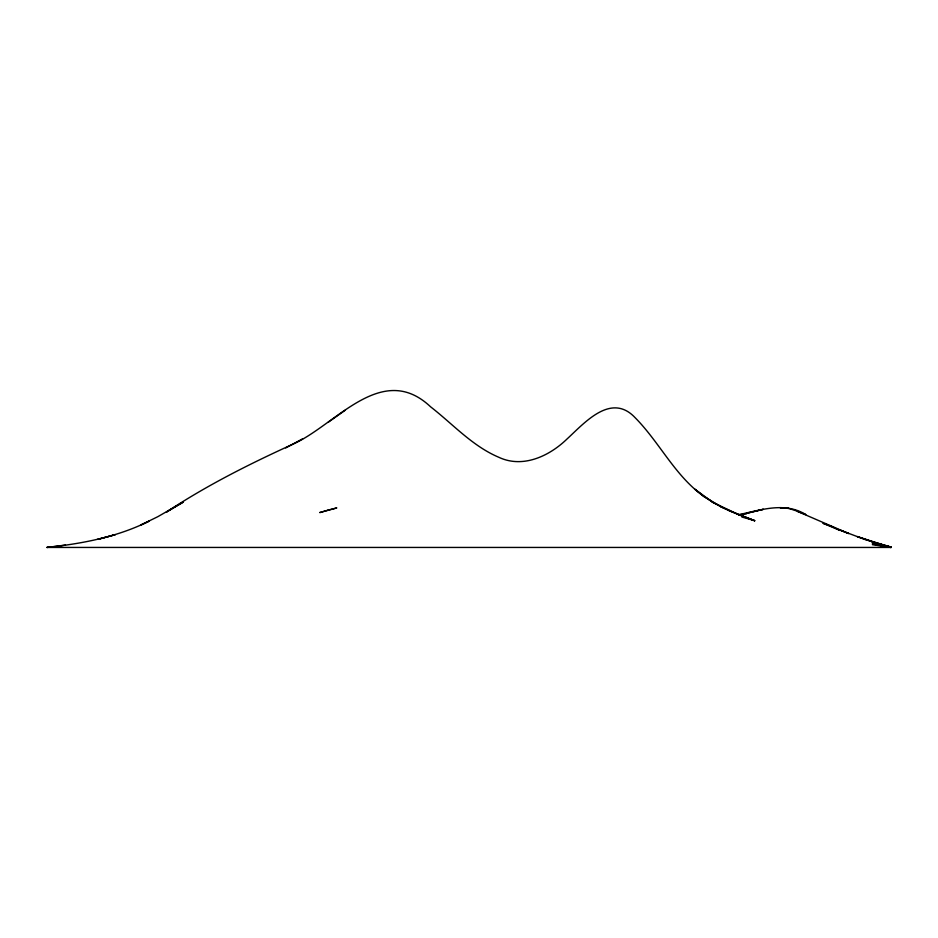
<?xml version="1.0" encoding="UTF-8"?>
<svg xmlns="http://www.w3.org/2000/svg" width="938" height="938" viewBox="0 0 938 938"><rect width="100%" height="100%" fill="white"/><g stroke="black" fill="none" stroke-linecap="round" stroke-linejoin="round"><path stroke-width="1.41" d="M741.841 517.014L754.668 520.66L729.072 510.659L737.573 514.141L712.012 501.959L720.56 506.461L703.465 496.214L712.012 501.713L694.929 489.249L703.465 496.132C674.774 475.519 659.59 442.396 635.167 417.727C611.142 392.143 584.831 422.604 567.021 438.996C549.41 456.079 522.888 468.625 498.852 457.298C472.365 446.089 452.925 424.164 430.624 406.834C382.188 361.212 336.941 423.765 294.239 443.592C250.106 463.653 206.77 485.345 166.296 512.195L183.356 502.065L157.772 516.709L140.7 525.081L149.236 521.071C117.379 537.028 82.04 543.723 46.9 547.44L891.1 547.44L872.434 542.223L891.1 547.077L865.446 539.667L840.096 530.134L848.655 533.558L797.312 511.316L805.848 514.587C784.895 501.607 760.929 509.979 738.992 514.622M345.348 410.152L328.277 422.229M302.763 438.75L285.691 447.942M46.9 547.44L65.461 545.095M738.992 514.739L746.109 514.059M788.788 508.419L780.228 507.669L788.788 508.419L797.312 511.187M872.434 544.697L891.1 547.44L857.238 536.571L872.434 541.742M872.434 543.946L891.1 547.44L872.434 541.976M872.434 543.184L891.1 547.44L872.434 542.492M328.277 510.073L319.752 512.57L336.801 507.927L328.277 510.073M115.069 534.742L97.822 539.362L115.069 534.742M763.204 509.334L746.109 513.438L763.204 509.357M754.668 520.66L737.573 514.223L754.668 520.778M831.514 526.406L822.931 523.263L840.096 530.439L831.514 526.406M729.072 510.424L720.56 506.672L729.072 510.542"/></g></svg>
